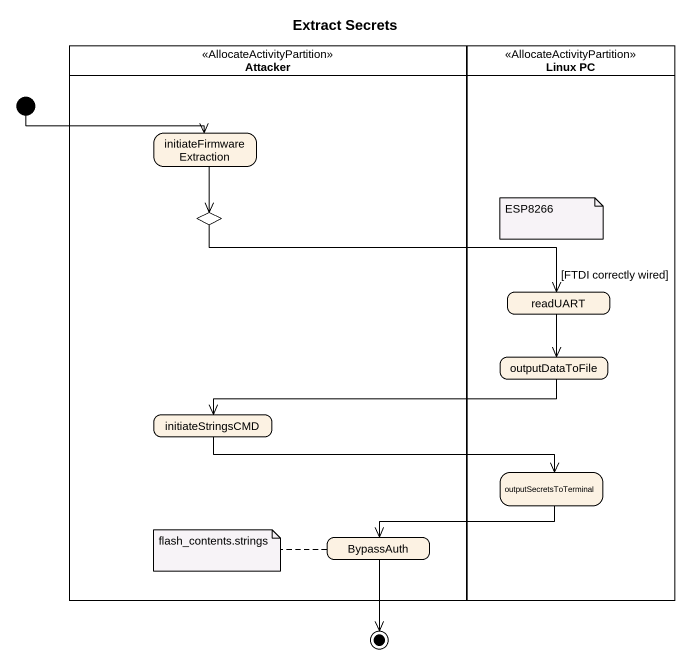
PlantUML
@startuml
title Extract Secrets
hide empty description
state Attacker <<AllocateActivityPartition>> {
  state initiateFirmwareExtraction
  state choice1 <<choice>>
  state initiateStringsCMD
  state BypassAuth
}
state "Linux PC" as Linux_PC <<AllocateActivityPartition>> {
  state readUART
  state outputDataToFile
  state outputSecretsToTerminal
}
state initial1 <<start>>
state final1 <<end>>
initial1 -right-> initiateFirmwareExtraction
initiateFirmwareExtraction --> choice1
choice1 -right-> readUART : [FTDI correctly wired]
readUART --> outputDataToFile
outputDataToFile -left-> initiateStringsCMD
initiateStringsCMD -right-> outputSecretsToTerminal
outputSecretsToTerminal -left-> BypassAuth
BypassAuth --> final1
note as N1
  ESP8266
end note
note left of BypassAuth : flash_contents.strings
@enduml
